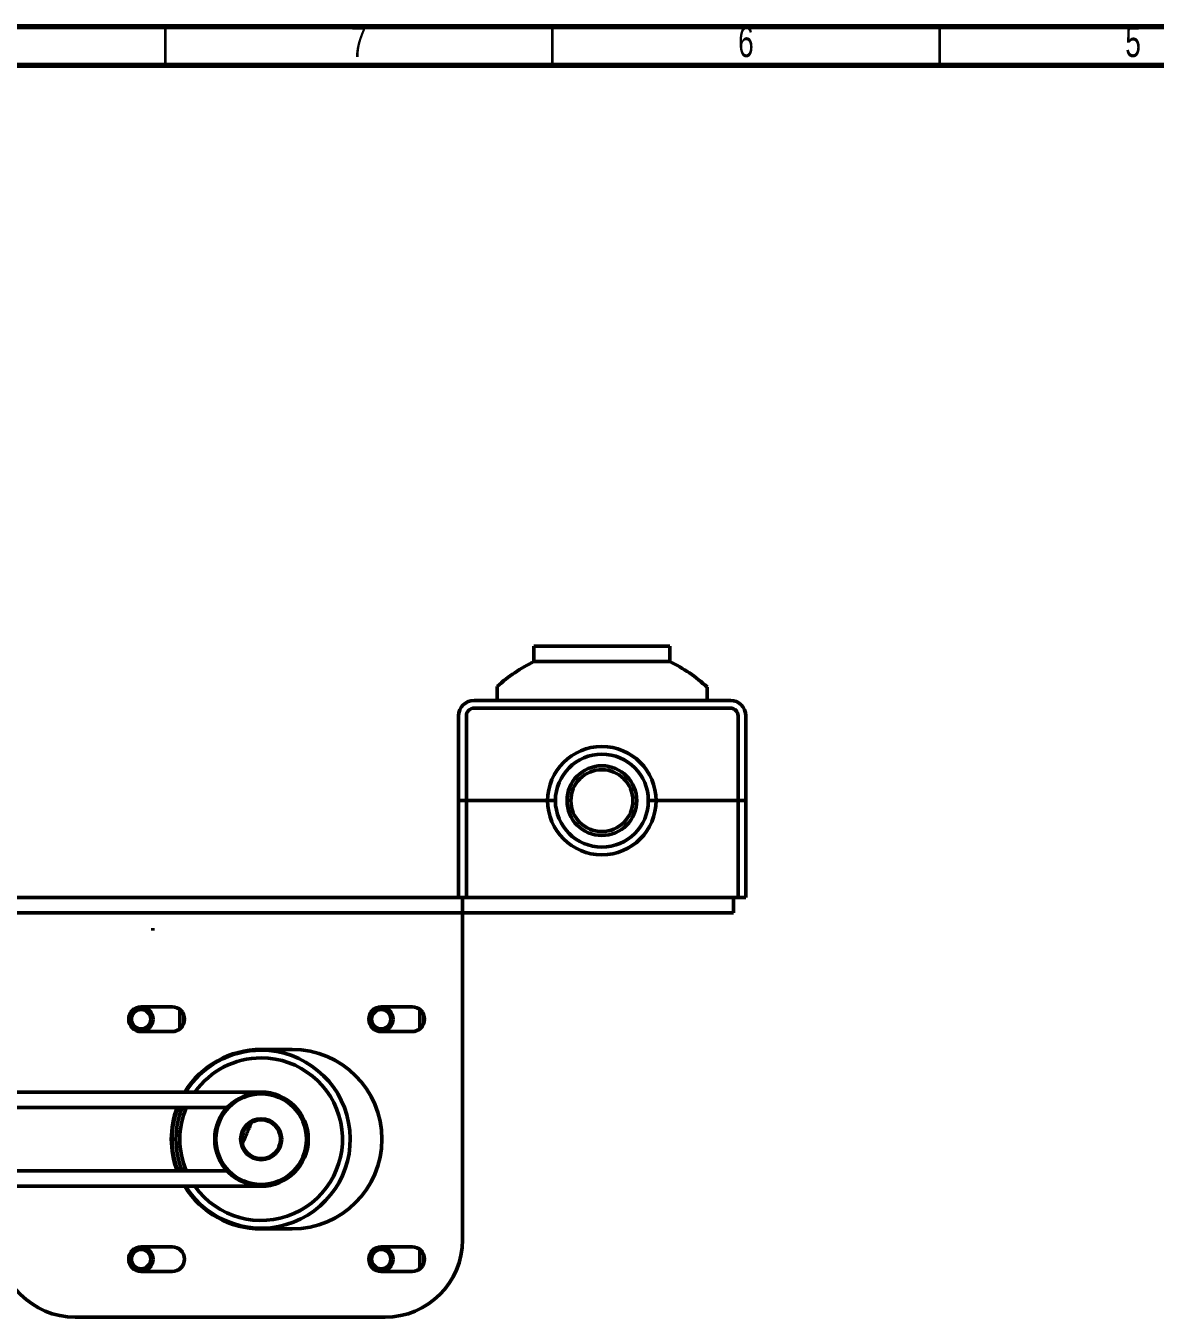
# Model space of a CAD drawing. Header units: millimetres. Extents: x -1615 to 4166, y 5 to 3174.
# Drawn here: x 2986.9 to 3132.7, y 1977.3 to 2144.2 of the extents above; entities that cross this region are included whole.
import ezdxf

# ---------------------------------------------------------------- set-up
doc = ezdxf.new("R2010")
doc.units = ezdxf.units.MM
doc.header["$LTSCALE"] = 0.25
doc.layers.get('0').update_dxf_attribs({"lineweight": 50})
doc.layers.add('Net dam', color=7, linetype='Continuous', lineweight=50)
doc.styles.add('SLDTEXTSTYLE0', font='TXT', dxfattribs={"width": 0.686449})

msp = doc.modelspace()

# ---------------------------------------------------------------- linework, layer by layer
at = {"color": 7, "linetype": 'Continuous', "lineweight": 70}
for p, q in [((2544.415, 2144.131), (3365.415, 2144.131)), ((2549.415, 2139.131), (3360.415, 2139.131))]:
    msp.add_line(p, q, dxfattribs=at)
at = {"color": 7, "linetype": 'Continuous', "lineweight": 35}
for p, q in [((3004.915, 2139.131), (3004.915, 2144.131)), ((3054.915, 2139.131), (3054.915, 2144.131)), ((3104.915, 2139.131), (3104.915, 2144.131))]:
    msp.add_line(p, q, dxfattribs=at)
at = {"layer": 'Net dam'}
for p, q in [((3052.502, 2064.055), (3070.04, 2064.055)), ((3052.502, 2064.055), (3052.502, 2062.055)), ((3070.04, 2064.055), (3070.04, 2062.055)), ((3052.502, 2062.055), (3070.04, 2062.055)), ((3044.771, 2057.032), (3077.867, 2057.032)), ((3077.867, 2056.032), (3044.771, 2056.032)), ((3047.771, 2057.45), (3047.771, 2057.032)), ((3074.867, 2057.032), (3074.867, 2057.352)), ((3042.771, 2044.08), (3042.771, 2055.032)), ((3043.771, 2055.032), (3043.771, 2044.08)), ((3078.867, 2044.08), (3078.867, 2055.032)), ((3079.867, 2055.032), (3079.867, 2044.08)), ((3042.771, 2044.08), (3043.771, 2044.08)), ((3042.771, 2031.58), (3042.771, 2044.08)), ((3043.771, 2044.08), (3054.271, 2044.08)), ((3043.771, 2044.08), (3043.771, 2031.58)), ((3054.271, 2044.08), (3055.271, 2044.08)), ((3067.271, 2044.08), (3068.271, 2044.08)), ((3068.271, 2044.08), (3078.867, 2044.08)), ((3078.867, 2044.08), (3079.867, 2044.08)), ((3078.867, 2031.58), (3078.867, 2044.08)), ((3079.867, 2044.08), (3079.867, 2031.58)), ((2886.992, 2031.58), (3042.771, 2031.58)), ((3043.271, 2031.58), (3042.771, 2031.58)), ((3043.271, 2031.58), (3078.271, 2031.58)), ((3043.271, 2029.58), (3043.271, 2031.58)), ((3043.771, 2031.58), (3078.867, 2031.58)), ((3078.271, 2029.58), (3078.271, 2031.58)), ((3079.867, 2031.58), (3078.867, 2031.58)), ((2886.992, 2029.58), (3043.271, 2029.58)), ((3043.271, 2029.58), (3078.271, 2029.58)), ((3043.271, 1987.333), (3043.271, 2029.58)), ((3003.271, 2027.58), (3003.271, 2027.28)), ((3005.771, 2017.433), (3001.771, 2017.433)), ((3006.771, 2014.584), (3006.771, 2016.705)), ((3006.771, 2016.705), (3007.113, 2016.705)), ((3007.271, 2016.39), (3007.271, 2015.276)), ((3036.771, 2017.433), (3032.771, 2017.433)), ((3037.771, 2014.584), (3037.771, 2016.705)), ((3037.771, 2016.705), (3038.113, 2016.705)), ((3038.271, 2016.39), (3038.271, 2015.276)), ((3001.771, 2014.233), (3005.771, 2014.233)), ((3005.771, 2014.233), (3001.771, 2014.233)), ((3036.771, 2014.233), (3032.771, 2014.233)), ((3021.271, 2011.933), (3017.271, 2011.933)), ((2886.992, 2006.425), (3017.271, 2006.425)), ((3017.271, 2006.425), (3017.271, 2006.333)), ((2886.992, 2004.425), (3012.883, 2004.425)), ((3022.224, 2003.719), (3022.224, 2003.719)), ((3012.883, 1996.241), (2876.282, 1996.241)), ((3017.271, 1994.241), (2876.282, 1994.241)), ((3017.271, 1994.241), (3017.271, 1994.333)), ((3021.271, 1988.733), (3017.271, 1988.733)), ((3001.771, 1986.433), (3005.771, 1986.433)), ((3036.771, 1986.433), (3032.771, 1986.433)), ((3037.771, 1983.962), (3037.771, 1986.082)), ((3038.271, 1985.39), (3038.271, 1984.276)), ((3001.771, 1983.233), (3005.771, 1983.233)), ((3036.771, 1983.233), (3032.771, 1983.233)), ((3037.771, 1983.962), (3038.113, 1983.962)), ((3033.271, 1977.333), (2993.271, 1977.333))]:
    msp.add_line(p, q, dxfattribs=at)
for centre, radius in [((3061.271, 2044.08), 4.5), ((3061.271, 2044.08), 4), ((3001.771, 2015.833), 1.55), ((3001.771, 2015.833), 1.25), ((3032.771, 2015.833), 1.55), ((3032.771, 2015.833), 1.25), ((3017.271, 2000.333), 6), ((3017.271, 2000.333), 5.85), ((3017.271, 2000.333), 2.65), ((3017.271, 2000.333), 2.5), ((3001.771, 1984.833), 1.55), ((3001.771, 1984.833), 1.25), ((3032.771, 1984.833), 1.55), ((3032.771, 1984.833), 1.25)]:
    msp.add_circle(centre, radius, dxfattribs=at)
for centre, radius, start, end in [((3061.271, 2044.08), 20, 116.00586, 132.45415), ((3061.271, 2044.08), 20, 47.17214, 63.99414), ((3044.771, 2055.032), 2, 90, 180), ((3044.771, 2055.032), 1, 90, 180), ((3077.867, 2055.032), 2, 0, 90), ((3077.867, 2055.032), 1, 0, 90), ((3061.271, 2044.08), 7, 0, 180), ((3061.271, 2044.08), 6, 0, 180), ((3061.271, 2044.08), 7, 180, 0), ((3061.271, 2044.08), 6, 180, 0), ((3001.771, 2015.833), 1.6, 90, 270), ((3005.771, 2015.833), 1.6, 270, 90), ((3005.771, 2015.833), 1.6, 270, 90), ((3005.271, 2016.705), 1.5, 0, 16.42127), ((3032.771, 2015.833), 1.6, 90, 270), ((3036.771, 2015.833), 1.6, 270, 90), ((3036.271, 2016.705), 1.5, 0, 16.42127), ((3017.271, 2000.333), 11.6, 90, 148.32015), ((3017.271, 2000.333), 11.5, 90, 148.01217), ((3017.271, 2000.333), 11.5, 211.98783, 90), ((3017.271, 2000.333), 10.5, 90, 144.53606), ((3017.271, 2000.333), 10.5, 215.46394, 90), ((3021.271, 2000.333), 11.6, 270, 90), ((3017.271, 2000.333), 6.092, 270, 90), ((3017.271, 2000.333), 11.6, 159.34386, 200.65614), ((3017.271, 2000.333), 11.5, 159.15592, 200.84408), ((3017.271, 2000.333), 11, 158.16098, 201.83902), ((3017.271, 2000.333), 10.5, 157.06328, 202.93672), ((3017.271, 2000.333), 11.6, 211.67985, 270), ((2993.271, 1987.333), 10, 180, 270), ((3001.771, 1984.833), 1.6, 90, 270), ((3005.771, 1984.833), 1.6, 270, 90), ((3032.771, 1984.833), 1.6, 90, 270), ((3033.271, 1987.333), 10, 270, 0), ((3036.771, 1984.833), 1.6, 270, 90), ((3036.271, 1983.962), 1.5, 343.57873, 0)]:
    msp.add_arc(centre, radius, start, end, dxfattribs=at)
for points, knots in [([(3047.771, 2057.45), (3047.771, 2057.664), (3047.771, 2058.026), (3047.771, 2058.451), (3047.771, 2058.698), (3047.771, 2058.819), (3047.771, 2058.831), (3047.771, 2058.836)], [0, 0, 0, 0, 0.3396231, 0.5724963, 0.7515464, 0.8975235, 1, 1, 1, 1]), ([(3074.867, 2058.748), (3074.867, 2058.738), (3074.867, 2058.718), (3074.867, 2058.555), (3074.867, 2058.264), (3074.867, 2057.839), (3074.867, 2057.512), (3074.867, 2057.352)], [0, 0, 0, 0, 0.143452, 0.2863283, 0.4813654, 0.7470486, 1, 1, 1, 1]), ([(3015.449, 2001.159), (3015.55, 2001.38), (3015.77, 2001.867), (3015.963, 2002.293), (3016.068, 2002.525)], [0, 0, 0, 0, 0.4556742, 1, 1, 1, 1]), ([(3022.347, 2003.532), (3022.345, 2003.535), (3022.29, 2003.627), (3022.24, 2003.696), (3022.228, 2003.713), (3022.224, 2003.719)], [0, 0, 0, 0, 0.0238938, 0.621952, 1, 1, 1, 1]), ([(3014.83, 1999.792), (3014.952, 2000.061), (3015.146, 2000.49), (3015.367, 2000.977), (3015.449, 2001.159)], [0, 0, 0, 0, 0.6260816, 1, 1, 1, 1]), ([(3023.12, 2001.669), (3023.118, 2001.678), (3023.113, 2001.698), (3023.091, 2001.803), (3023.056, 2001.921), (3023.049, 2001.944)], [0, 0, 0, 0, 0.3733237, 0.8811979, 1, 1, 1, 1])]:
    msp.add_open_spline(points, degree=3, knots=knots, dxfattribs=at)

# ---------------------------------------------------------------- texts
at = {"color": 7, "linetype": 'Continuous', "lineweight": 0, "char_height": 3.969, "attachment_point": 2, "style": 'SLDTEXTSTYLE0'}
for s, insert in [('7', (3029.875, 2144.142)), ('6', (3079.875, 2144.142)), ('5', (3129.875, 2144.142))]:
    msp.add_mtext(s, dxfattribs=dict(at, insert=insert))

doc.saveas('drawing.dxf')
